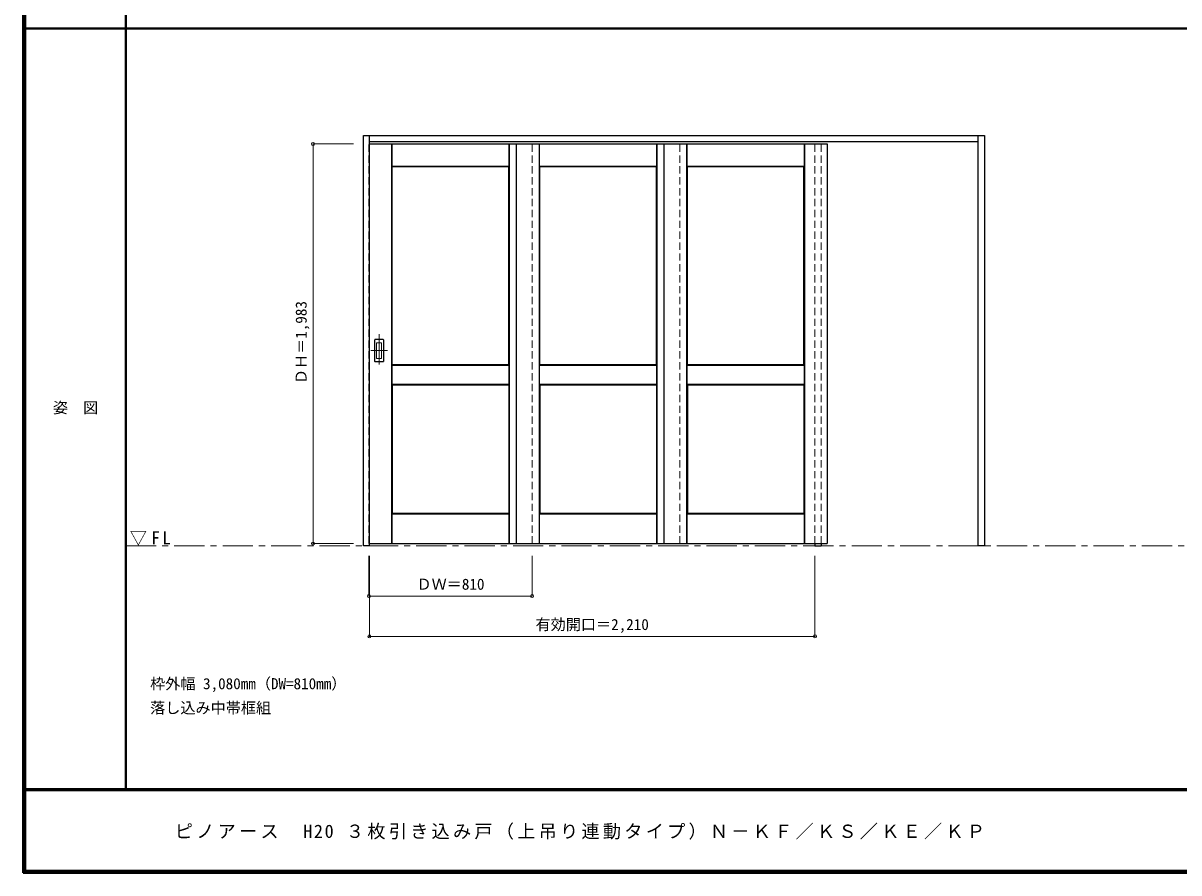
# Model space of a CAD drawing. Units: millimetres, scale not verified. Extents: x -6000 to 5700, y -4307 to 4260.
# Drawn here: x -6000 to -267, y -4205 to 12 of the extents above; entities that cross this region are included whole.
import ezdxf
from ezdxf.enums import TextEntityAlignment as Align

# ---------------------------------------------------------------- set-up
doc = ezdxf.new("R2010")
doc.units = ezdxf.units.MM
doc.header["$LTSCALE"] = 30
doc.header["$PDMODE"] = 32
doc.header["$PDSIZE"] = 15
doc.linetypes.add('CHAIN1', pattern=[8, 5, -1, 1, -1])
doc.linetypes.add('DASHED1', pattern=[1.8, 1.2, -0.6])
for name, color, linetype, lineweight in [('0-1_通り芯', 4, 'CHAIN1', 9), ('0-2_扉', 4, 'DASHED1', 9), ('0-3_仕上げ', 7, 'Continuous', 18), ('0-4_枠', 3, 'Continuous', 25), ('0-6_引手', 3, 'Continuous', 25), ('0-B_寸法', 4, 'Continuous', 9), ('F-1_枠', 6, 'Continuous', 40)]:
    doc.layers.add(name, color=color, linetype=linetype, lineweight=lineweight)
doc.layers.add('0-A_文字', color=7, linetype='Continuous')
doc.layers.add('F-A_文字', color=7, linetype='Continuous')
doc.styles.add('ＭＳ ゴシック', font='')
doc.styles.get('ＭＳ ゴシック').set_extended_font_data('MS Gothic')

msp = doc.modelspace()

# ---------------------------------------------------------------- linework, layer by layer
at = {"layer": '0-1_通り芯'}
for p, q in [((-4234, -1532.25), (-4234, -1694.25)), ((-4275, -1613.25), (-4193, -1613.25))]:
    msp.add_line(p, q, dxfattribs=at)
at = {"layer": '0-1_通り芯', "color": 7, "lineweight": 18}
msp.add_line((-5490, -2581.25), (5700, -2581.25), dxfattribs=at)
at = {"layer": '0-2_扉'}
for p, q in [((-4285, -587.75), (-4282, -587.75)), ((-4285, -2570.75), (-4285, -587.75)), ((-3475, -2570.75), (-3475, -587.75)), ((-2743, -2570.75), (-2743, -587.75)), ((-4282, -2570.75), (-4285, -2570.75))]:
    msp.add_line(p, q, dxfattribs=at)
at = {"layer": '0-2_扉', "color": 3, "linetype": 'Continuous', "lineweight": 25}
for p, q in [((-3553, -2570.75), (-3553, -587.75)), ((-2821, -587.75), (-2821, -2570.75)), ((-4282, -2570.75), (-2011, -2570.75))]:
    msp.add_line(p, q, dxfattribs=at)
msp.add_lwpolyline([(-4282, -587.75), (-2011, -587.75), (-2011, -2570.75)], dxfattribs=at)
at = {"layer": '0-3_仕上げ'}
for p, q in [((-4173, -2570.75), (-4173, -587.75)), ((-4170, -697.25), (-4170, -587.75)), ((-3590, -697.25), (-3590, -587.75)), ((-3588.5, -698.75), (-3588.5, -587.75)), ((-3587, -2570.75), (-3587, -587.75)), ((-3441, -2570.75), (-3441, -587.75)), ((-3438, -697.25), (-3438, -587.75)), ((-2858, -697.25), (-2858, -587.75)), ((-2856.5, -698.75), (-2856.5, -587.75)), ((-2855, -2570.75), (-2855, -587.75)), ((-2709, -2570.75), (-2709, -587.75)), ((-2706, -697.25), (-2706, -587.75)), ((-2126, -697.25), (-2126, -587.75)), ((-2124.5, -698.75), (-2124.5, -587.75)), ((-2123, -2570.75), (-2123, -587.75)), ((-4170, -697.25), (-4171.5, -698.75)), ((-3590, -697.25), (-4170, -697.25)), ((-3438, -697.25), (-3439.5, -698.75)), ((-2858, -697.25), (-3438, -697.25)), ((-2706, -697.25), (-2707.5, -698.75)), ((-2126, -697.25), (-2706, -697.25)), ((-4171.5, -1781.25), (-4171.5, -1686.25)), ((-4170, -1779.75), (-4170, -1687.75)), ((-3590, -1687.75), (-4170, -1687.75)), ((-3591, -1683.75), (-3588.5, -1686.25)), ((-3590, -1687.75), (-3588.5, -1686.25)), ((-3590, -1779.75), (-3590, -1687.75)), ((-3588.5, -1781.25), (-3588.5, -1686.25)), ((-3439.5, -1781.25), (-3439.5, -1686.25)), ((-3438, -1779.75), (-3438, -1687.75)), ((-2858, -1687.75), (-3438, -1687.75)), ((-2859, -1683.75), (-2856.5, -1686.25)), ((-2858, -1687.75), (-2856.5, -1686.25)), ((-2858, -1779.75), (-2858, -1687.75)), ((-2856.5, -1781.25), (-2856.5, -1686.25)), ((-2707.5, -1781.25), (-2707.5, -1686.25)), ((-2706, -1779.75), (-2706, -1687.75)), ((-2126, -1687.75), (-2706, -1687.75)), ((-2127, -1683.75), (-2124.5, -1686.25)), ((-2126, -1687.75), (-2124.5, -1686.25)), ((-2126, -1779.75), (-2126, -1687.75)), ((-2124.5, -1781.25), (-2124.5, -1686.25)), ((-4170, -1779.75), (-4171.5, -1781.25)), ((-4169, -1783.75), (-4171.5, -1781.25)), ((-4170, -1779.75), (-3590, -1779.75)), ((-3438, -1779.75), (-3439.5, -1781.25)), ((-3437, -1783.75), (-3439.5, -1781.25)), ((-3438, -1779.75), (-2858, -1779.75)), ((-2706, -1779.75), (-2707.5, -1781.25)), ((-2705, -1783.75), (-2707.5, -1781.25)), ((-2706, -1779.75), (-2126, -1779.75)), ((-4171.5, -2570.75), (-4171.5, -2423.25)), ((-4170, -2570.75), (-4170, -2424.75)), ((-3590, -2424.75), (-4170, -2424.75)), ((-3591, -2420.75), (-3588.5, -2423.25)), ((-3590, -2424.75), (-3588.5, -2423.25)), ((-3590, -2570.75), (-3590, -2424.75)), ((-3588.5, -2570.75), (-3588.5, -2423.25)), ((-3439.5, -2570.75), (-3439.5, -2423.25)), ((-3438, -2570.75), (-3438, -2424.75)), ((-2858, -2424.75), (-3438, -2424.75)), ((-2859, -2420.75), (-2856.5, -2423.25)), ((-2858, -2424.75), (-2856.5, -2423.25)), ((-2858, -2570.75), (-2858, -2424.75)), ((-2856.5, -2570.75), (-2856.5, -2423.25)), ((-2707.5, -2570.75), (-2707.5, -2423.25)), ((-2706, -2570.75), (-2706, -2424.75)), ((-2126, -2424.75), (-2706, -2424.75)), ((-2127, -2420.75), (-2124.5, -2423.25)), ((-2126, -2424.75), (-2124.5, -2423.25)), ((-2126, -2570.75), (-2126, -2424.75)), ((-2124.5, -2570.75), (-2124.5, -2423.25))]:
    msp.add_line(p, q, dxfattribs=at)
at = {"layer": '0-3_仕上げ', "color": 3, "lineweight": 25}
for p, q in [((-4169, -1683.75), (-4169, -701.25)), ((-3591, -701.25), (-4169, -701.25)), ((-3591, -1683.75), (-3591, -701.25)), ((-3437, -1683.75), (-3437, -701.25)), ((-2859, -701.25), (-3437, -701.25)), ((-2859, -1683.75), (-2859, -701.25)), ((-2705, -1683.75), (-2705, -701.25)), ((-2127, -701.25), (-2705, -701.25)), ((-2127, -1683.75), (-2127, -701.25)), ((-3591, -1683.75), (-4169, -1683.75)), ((-2859, -1683.75), (-3437, -1683.75)), ((-2127, -1683.75), (-2705, -1683.75)), ((-4169, -1783.75), (-4169, -2420.75)), ((-4169, -1783.75), (-3591, -1783.75)), ((-3591, -1783.75), (-3591, -2420.75)), ((-3437, -1783.75), (-3437, -2420.75)), ((-3437, -1783.75), (-2859, -1783.75)), ((-2859, -1783.75), (-2859, -2420.75)), ((-2705, -1783.75), (-2705, -2420.75)), ((-2705, -1783.75), (-2127, -1783.75)), ((-2127, -1783.75), (-2127, -2420.75)), ((-3591, -2420.75), (-4169, -2420.75)), ((-2859, -2420.75), (-3437, -2420.75)), ((-2127, -2420.75), (-2705, -2420.75))]:
    msp.add_line(p, q, dxfattribs=at)
at = {"layer": '0-3_仕上げ'}
for points in [[(-4169, -701.25), (-4171.5, -698.75), (-4171.5, -587.75)], [(-3437, -701.25), (-3439.5, -698.75), (-3439.5, -587.75)], [(-2705, -701.25), (-2707.5, -698.75), (-2707.5, -587.75)], [(-3590, -697.25), (-3588.5, -698.75), (-3591, -701.25)], [(-2858, -697.25), (-2856.5, -698.75), (-2859, -701.25)], [(-2126, -697.25), (-2124.5, -698.75), (-2127, -701.25)], [(-4170, -1687.75), (-4171.5, -1686.25), (-4169, -1683.75)], [(-3438, -1687.75), (-3439.5, -1686.25), (-3437, -1683.75)], [(-2706, -1687.75), (-2707.5, -1686.25), (-2705, -1683.75)], [(-3590, -1779.75), (-3588.5, -1781.25), (-3591, -1783.75)], [(-2858, -1779.75), (-2856.5, -1781.25), (-2859, -1783.75)], [(-2126, -1779.75), (-2124.5, -1781.25), (-2127, -1783.75)], [(-4170, -2424.75), (-4171.5, -2423.25), (-4169, -2420.75)], [(-3438, -2424.75), (-3439.5, -2423.25), (-3437, -2420.75)], [(-2706, -2424.75), (-2707.5, -2423.25), (-2705, -2420.75)]]:
    msp.add_lwpolyline(points, dxfattribs=at)
at = {"layer": '0-4_枠'}
for p, q in [((-4282, -2581.25), (-4282, -546.25)), ((-1262, -2581.25), (-1262, -546.25)), ((-4282, -576.25), (-1262, -576.25)), ((-2072, -2570.75), (-2072, -2581.25)), ((-2042, -2570.75), (-2042, -2581.25)), ((-2072, -2581.25), (-2042, -2581.25)), ((-1232, -2581.25), (-1262, -2581.25))]:
    msp.add_line(p, q, dxfattribs=at)
at = {"layer": '0-4_枠', "color": 4, "linetype": 'DASHED1', "lineweight": 9}
for p, q in [((-2072, -2570.75), (-2072, -576.25)), ((-2042, -2570.75), (-2042, -576.25))]:
    msp.add_line(p, q, dxfattribs=at)
at = {"layer": '0-4_枠'}
for points in [[(-4282, -2581.25), (-4312, -2581.25), (-4312, -546.25)], [(-4312, -546.25), (-1232, -546.25), (-1232, -2581.25)]]:
    msp.add_lwpolyline(points, dxfattribs=at)
at = {"layer": '0-6_引手'}
for p, q in [((-4255, -1666.75), (-4255, -1559.75)), ((-4214.5, -1558.25), (-4253.5, -1558.25)), ((-4213, -1559.75), (-4213, -1666.75)), ((-4214.5, -1668.25), (-4253.5, -1668.25))]:
    msp.add_line(p, q, dxfattribs=at)
at = {"layer": '0-6_引手', "color": 7, "lineweight": 18}
for p, q in [((-4246.5, -1650.75), (-4246.5, -1575.75)), ((-4223, -1574.25), (-4245, -1574.25)), ((-4221.5, -1575.75), (-4221.5, -1650.75)), ((-4223, -1652.25), (-4245, -1652.25))]:
    msp.add_line(p, q, dxfattribs=at)
at = {"layer": '0-6_引手'}
for centre, start, end in [((-4253.5, -1559.75), 90, 180), ((-4214.5, -1559.75), 0, 90), ((-4253.5, -1666.75), 180, 270), ((-4214.5, -1666.75), 270, 0)]:
    msp.add_arc(centre, 1.5, start, end, dxfattribs=at)
at = {"layer": '0-6_引手', "color": 7, "lineweight": 18}
for centre, start, end in [((-4245, -1575.75), 90, 180), ((-4223, -1575.75), 0, 90), ((-4245, -1650.75), 180, 270), ((-4223, -1650.75), 270, 0)]:
    msp.add_arc(centre, 1.5, start, end, dxfattribs=at)
at = {"layer": '0-B_寸法'}
for p, q in [((-4562, -587.75), (-4562, -2570.75)), ((-4562, -587.75), (-4362, -587.75)), ((-4562, -2570.75), (-4362, -2570.75)), ((-4285, -2831.25), (-4285, -2631.25)), ((-4282, -3031.25), (-4282, -2631.25)), ((-3475, -2831.25), (-3475, -2631.25)), ((-2072, -3031.25), (-2072, -2631.25)), ((-4285, -2831.25), (-3475, -2831.25)), ((-4282, -3031.25), (-2072, -3031.25))]:
    msp.add_line(p, q, dxfattribs=at)
at = {"layer": '0-B_寸法', "color": 7}
for p in [(-4562, -587.75), (-4562, -2570.75), (-4285, -2831.25), (-3475, -2831.25), (-4282, -3031.25), (-2072, -3031.25)]:
    msp.add_point(p, dxfattribs=at)
at = {"layer": 'F-1_枠'}
for p, q in [((-6000, 4175), (-6000, -4205)), ((-5995, 4175), (-5995, -4205)), ((-5990, 4175), (-5990, -4205)), ((-5490, 4175), (-5490, -3790)), ((-6000, -15.5), (5700, -15.5)), ((5700, -3790), (-6000, -3790)), ((5700, -3795), (-6000, -3795)), ((5700, -4195), (-6000, -4195)), ((5700, -4200), (-6000, -4200)), ((5700, -4205), (-6000, -4205))]:
    msp.add_line(p, q, dxfattribs=at)

# ---------------------------------------------------------------- texts
at = {"layer": '0-A_文字', "style": 'ＭＳ ゴシック'}
for s, p in [('枠外幅 3,080mm（DW=810mm）', (-5370, -3310)), ('落し込み中帯框組', (-5370, -3430))]:
    msp.add_text(s, height=54.99, dxfattribs=at).set_placement(p, align=Align.BOTTOM_LEFT)
at = {"layer": '0-A_文字', "insert": (-5471.25, -2581.25), "char_height": 65.98, "attachment_point": 7, "style": 'ＭＳ ゴシック'}
msp.add_mtext('\\T1.26;\\W0.95;▽FL', dxfattribs=at)
at = {"layer": '0-B_寸法', "color": 7, "style": 'ＭＳ ゴシック'}
msp.add_text('ＤＨ＝1,983', height=54.99, rotation=90, dxfattribs=at).set_placement((-4577, -1779.5), align=Align.BOTTOM_LEFT)
for s, p in [('ＤＷ＝810', (-4048.75, -2816.25)), ('有効開口＝2,210', (-3458.25, -3016.25))]:
    msp.add_text(s, height=54.99, dxfattribs=at).set_placement(p, align=Align.BOTTOM_LEFT)
at = {"layer": 'F-A_文字', "style": 'ＭＳ ゴシック'}
msp.add_text('姿\u3000図', height=54.99, dxfattribs=at).set_placement((-5852.5, -1940.25), align=Align.BOTTOM_LEFT)
at = {"layer": 'F-A_文字', "insert": (-5247.55, -4040), "char_height": 65.98, "attachment_point": 7, "style": 'ＭＳ ゴシック'}
msp.add_mtext('\\T1.18;ピノアース\u3000H20\\~３枚引き込み戸（上吊り連動タイプ）Ｎ－ＫＦ／ＫＳ／ＫＥ／ＫＰ', dxfattribs=at)

doc.saveas('drawing.dxf')
